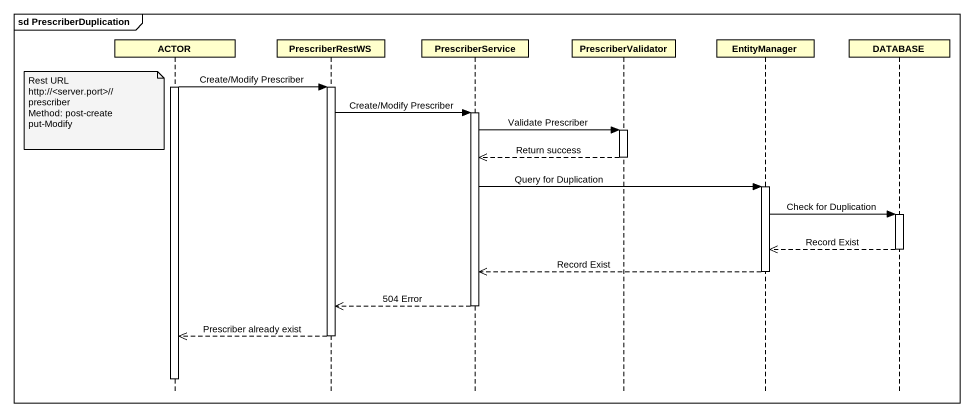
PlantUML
@startuml
mainframe sd PrescriberDuplication
hide footbox
participant "ACTOR" as ACTOR_
participant PrescriberRestWS
participant PrescriberService
participant PrescriberValidator
participant EntityManager
participant "DATABASE" as DATABASE_

activate ACTOR_
ACTOR_ -> PrescriberRestWS : Create/Modify Prescriber
activate PrescriberRestWS
note left of ACTOR_
  Rest URL
  http:~//<server.port>~//prescriber
  Method: post-create
  put-Modify
end note
PrescriberRestWS -> PrescriberService : Create/Modify Prescriber
activate PrescriberService
PrescriberService -> PrescriberValidator : Validate Prescriber
activate PrescriberValidator
PrescriberValidator -->> PrescriberService : Return success
deactivate PrescriberValidator
PrescriberService -> EntityManager : Query for Duplication
activate EntityManager
EntityManager -> DATABASE_ : Check for Duplication
activate DATABASE_
DATABASE_ -->> EntityManager : Record Exist
deactivate DATABASE_
EntityManager -->> PrescriberService : Record Exist
deactivate EntityManager
PrescriberService -->> PrescriberRestWS : 504 Error
deactivate PrescriberService
PrescriberRestWS -->> ACTOR_ : Prescriber already exist
deactivate PrescriberRestWS
deactivate ACTOR_
@enduml
